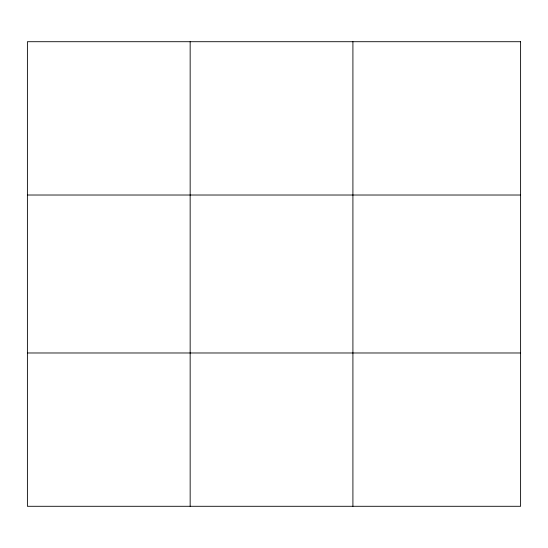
<?xml version="1.0" encoding="UTF-8"?>
<svg xmlns="http://www.w3.org/2000/svg" width="548" height="548" viewBox="0 0 548 548"><rect width="100%" height="100%" fill="white"/><g stroke="black" fill="none" stroke-linecap="round" stroke-linejoin="round"><path stroke-width="0.82" d="M190.156 506.29L190.156 41.71M352.912 506.29L352.912 41.71M27.4 195.019L520.6 195.019M27.4 352.981L520.6 352.981M520.6 41.71L520.6 506.29L27.4 506.29L27.4 41.71L520.6 41.71"/></g></svg>
